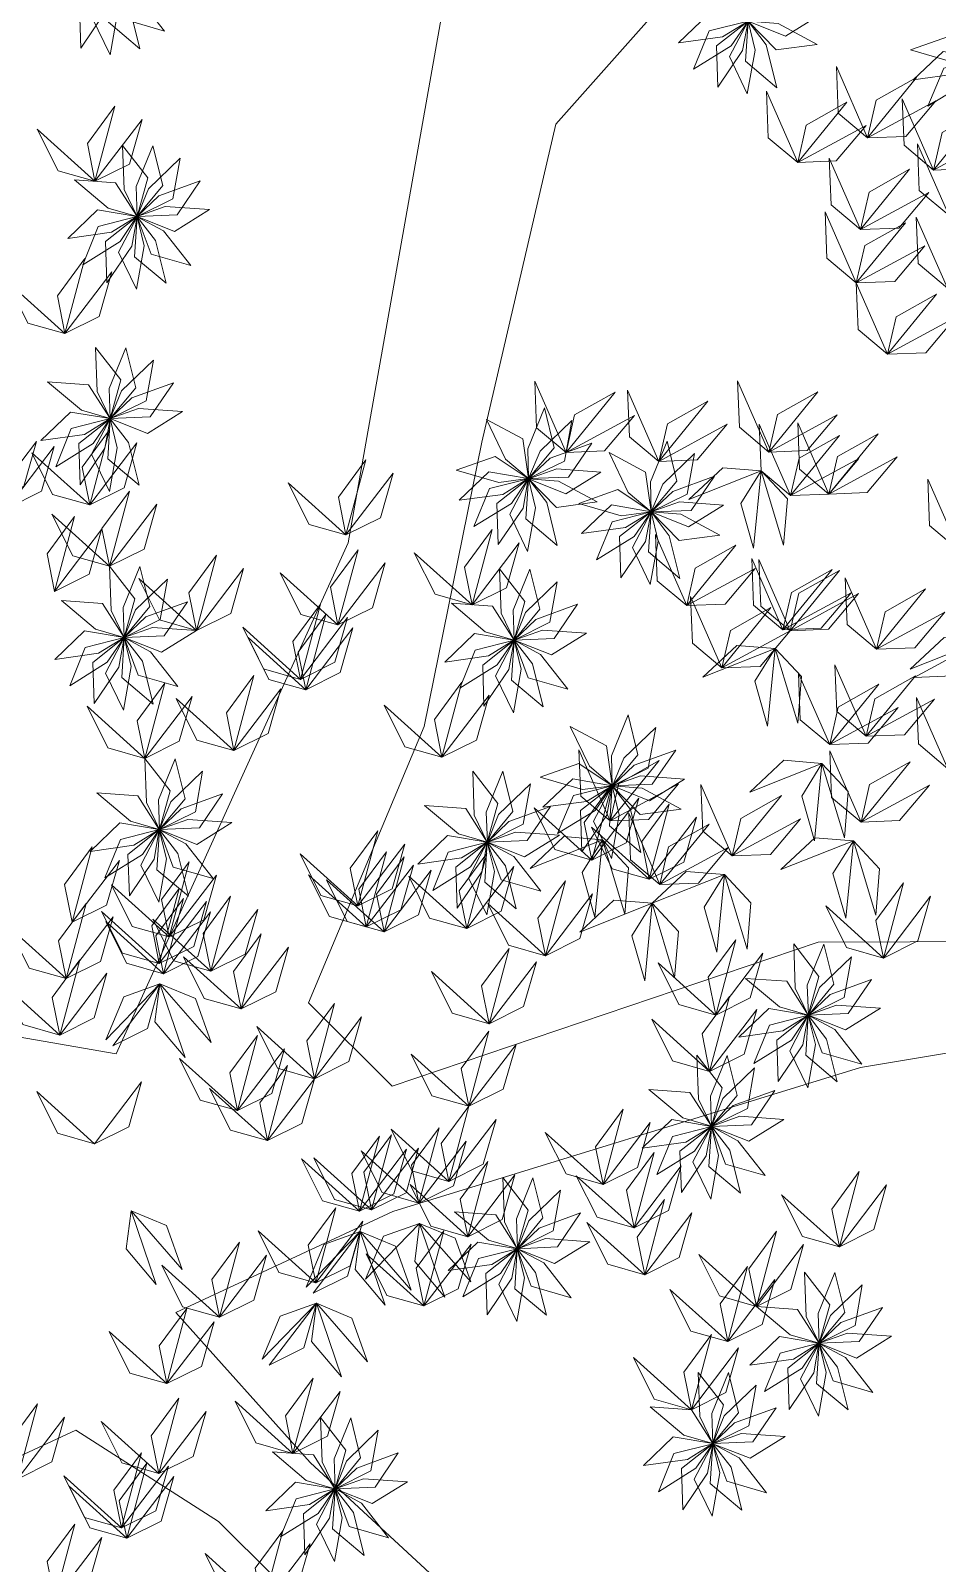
# Model space of a CAD drawing. Header units: inches. Extents: x -173 to 14008, y -3334 to 10368.
# Drawn here: x 12298.7 to 12368.6, y 662.4 to 780.6 of the extents above; entities that cross this region are included whole.
import ezdxf

# ---------------------------------------------------------------- set-up
doc = ezdxf.new("R2010")
doc.units = ezdxf.units.IN
doc.header["$MEASUREMENT"] = 0
doc.layers.add('ARREDAMENTO', color=8, linetype='Continuous', lineweight=18)

msp = doc.modelspace()

# ---------------------------------------------------------------- linework, layer by layer
at = {"layer": 'ARREDAMENTO', "linetype": 'Continuous', "lineweight": 0}
for points in [[(12333.93, 801.79), (12323.2, 741.14), (12305.3, 701.74), (12265.3, 708.68), (12224.57, 736.89), (12224.47, 762.68), (12218.58, 786.52)], [(12394.89, 710.46), (12359.43, 710.33), (12326.59, 699.24), (12320.12, 705.66), (12329.06, 726.97), (12333.49, 748.91), (12339.2, 773.44), (12350.11, 785.73), (12362.35, 790.94), (12386.83, 794.9)], [(12341.85, 587.11), (12339.82, 612.24), (12341.65, 638.69), (12339.02, 652.86), (12320.25, 670.2), (12309.89, 681.77), (12326.63, 689.57), (12362.69, 700.67), (12394.26, 705.95)], [(12228.35, 591.83), (12236.69, 602.18), (12243.09, 615.1), (12248.21, 625.43), (12256.56, 632.56), (12272.63, 645.52), (12282.27, 655.22), (12293.82, 668.81), (12302.19, 672.71), (12313.18, 665.66), (12326.12, 652.81), (12333.26, 641.23), (12330.82, 603.83), (12334.11, 587.72)]]:
    msp.add_lwpolyline(points, dxfattribs=at)
at = {"layer": 'ARREDAMENTO', "lineweight": 0}
for points in [[(12302.57, 779.28), (12304.48, 782.11), (12304.89, 784.38), (12302.47, 782.46), (12302.57, 779.28)], [(12304.85, 778.78), (12305.44, 782.14), (12304.89, 784.38), (12303.46, 781.64), (12304.85, 778.78)], [(12307.13, 779.25), (12306.31, 782.55), (12304.89, 784.38), (12304.7, 781.3), (12307.13, 779.25)], [(12309.03, 780.6), (12306.93, 783.29), (12304.9, 784.38), (12305.97, 781.49), (12309.03, 780.6)], [(12348.67, 779.71), (12352.05, 780.17), (12354.02, 781.38), (12350.98, 781.91), (12348.67, 779.71)], [(12359.61, 781.89), (12356.21, 782.14), (12354.04, 781.37), (12356.9, 780.22), (12359.61, 781.89)], [(12349.81, 777.68), (12352.71, 779.47), (12354.02, 781.37), (12351.03, 780.62), (12349.81, 777.68)], [(12351.68, 776.29), (12353.6, 779.1), (12354.02, 781.37), (12351.59, 779.47), (12351.68, 776.29)], [(12353.96, 775.77), (12354.56, 779.13), (12354.02, 781.37), (12352.58, 778.64), (12353.96, 775.77)], [(12356.24, 776.23), (12355.43, 779.54), (12354.03, 781.37), (12353.82, 778.29), (12356.24, 776.23)], [(12359.34, 779.58), (12356.33, 781.19), (12354.03, 781.37), (12356.18, 779.16), (12359.34, 779.58)], [(12366.54, 779.16), (12369.81, 778.21), (12372.1, 778.51), (12369.54, 780.23), (12366.54, 779.16)], [(12366.76, 776.84), (12370.13, 777.3), (12372.1, 778.5), (12369.06, 779.03), (12366.76, 776.84)], [(12363.23, 772.38), (12360.96, 774.29), (12360.83, 777.87), (12363.23, 772.38)], [(12367.89, 774.81), (12370.79, 776.6), (12372.1, 778.5), (12369.11, 777.75), (12367.89, 774.81)], [(12363.23, 772.38), (12363.89, 775.27), (12367.02, 777.03), (12363.23, 772.38)], [(12357.85, 770.47), (12355.58, 772.38), (12355.44, 775.97), (12357.85, 770.47)], [(12303.67, 769.03), (12303.08, 771.94), (12305.21, 774.83), (12303.67, 769.03)], [(12357.85, 770.47), (12358.51, 773.36), (12361.64, 775.12), (12357.85, 770.47)], [(12363.23, 772.38), (12366.19, 772.49), (12368.5, 775.24), (12363.23, 772.38)], [(12368.32, 769.89), (12366.05, 771.8), (12365.91, 775.39), (12368.32, 769.89)], [(12368.32, 769.89), (12368.98, 772.78), (12372.1, 774.54), (12368.32, 769.89)], [(12303.67, 769.03), (12306.32, 770.35), (12307.3, 773.8), (12303.67, 769.03)], [(12357.85, 770.47), (12360.81, 770.59), (12363.12, 773.33), (12357.85, 770.47)], [(12303.67, 769.03), (12300.82, 769.84), (12299.22, 773.05), (12303.67, 769.03)], [(12368.32, 769.89), (12371.28, 770.01), (12373.59, 772.75), (12368.32, 769.89)], [(12305.79, 771.79), (12305.91, 768.39), (12306.92, 766.31), (12307.75, 769.28), (12305.79, 771.79)], [(12308.12, 771.77), (12306.85, 768.61), (12306.92, 766.31), (12308.89, 768.69), (12308.12, 771.77)], [(12310.24, 770.81), (12307.79, 768.44), (12306.92, 766.31), (12309.68, 767.68), (12310.24, 770.81)], [(12362.69, 765.3), (12360.42, 767.21), (12360.28, 770.8), (12362.69, 765.3)], [(12362.69, 765.3), (12360.42, 767.21), (12360.28, 770.8), (12362.69, 765.3)], [(12369.49, 766.41), (12367.22, 768.32), (12367.08, 771.91), (12369.49, 766.41)], [(12362.69, 765.3), (12363.35, 768.19), (12366.48, 769.95), (12362.69, 765.3)], [(12362.69, 765.3), (12363.35, 768.19), (12366.48, 769.95), (12362.69, 765.3)], [(12302.08, 769.14), (12304.69, 766.95), (12306.91, 766.31), (12305.26, 768.91), (12302.08, 769.14)], [(12311.79, 769.06), (12308.59, 767.9), (12306.92, 766.3), (12310, 766.43), (12311.79, 769.06)], [(12362.69, 765.3), (12365.65, 765.42), (12367.96, 768.16), (12362.69, 765.3)], [(12362.69, 765.3), (12365.65, 765.42), (12367.96, 768.16), (12362.69, 765.3)], [(12301.57, 764.61), (12304.94, 765.09), (12306.9, 766.3), (12303.86, 766.82), (12301.57, 764.61)], [(12302.72, 762.59), (12305.61, 764.39), (12306.9, 766.3), (12303.92, 765.53), (12302.72, 762.59)], [(12304.59, 761.2), (12306.5, 764.03), (12306.91, 766.3), (12304.49, 764.38), (12304.59, 761.2)], [(12306.87, 760.7), (12307.46, 764.05), (12306.91, 766.29), (12305.48, 763.56), (12306.87, 760.7)], [(12309.15, 761.16), (12308.33, 764.47), (12306.91, 766.29), (12306.72, 763.21), (12309.15, 761.16)], [(12312.49, 766.84), (12309.09, 767.08), (12306.92, 766.3), (12309.79, 765.16), (12312.49, 766.84)], [(12311.05, 762.52), (12308.95, 765.2), (12306.92, 766.29), (12307.99, 763.4), (12311.05, 762.52)], [(12362.36, 761.18), (12360.1, 763.09), (12359.96, 766.67), (12362.36, 761.18)], [(12369.39, 760.77), (12367.13, 762.68), (12366.99, 766.26), (12369.39, 760.77)], [(12362.36, 761.18), (12363.03, 764.07), (12366.15, 765.83), (12362.36, 761.18)], [(12362.36, 761.18), (12365.33, 761.29), (12367.64, 764.04), (12362.36, 761.18)], [(12301.35, 757.28), (12300.77, 760.18), (12302.89, 763.07), (12301.35, 757.28)], [(12301.35, 757.28), (12298.5, 758.08), (12296.9, 761.3), (12301.35, 757.28)], [(12301.35, 757.28), (12304, 758.6), (12304.98, 762.05), (12301.35, 757.28)], [(12364.77, 755.68), (12362.5, 757.59), (12362.36, 761.18), (12364.77, 755.68)], [(12364.77, 755.68), (12365.43, 758.57), (12368.56, 760.33), (12364.77, 755.68)], [(12364.77, 755.68), (12367.73, 755.8), (12370.04, 758.54), (12364.77, 755.68)], [(12303.72, 756.21), (12303.84, 752.8), (12304.84, 750.73), (12305.67, 753.7), (12303.72, 756.21)], [(12306.05, 756.19), (12304.77, 753.03), (12304.85, 750.73), (12306.81, 753.1), (12306.05, 756.19)], [(12308.17, 755.23), (12305.72, 752.86), (12304.85, 750.72), (12307.61, 752.09), (12308.17, 755.23)], [(12300.01, 753.56), (12302.62, 751.37), (12304.84, 750.73), (12303.18, 753.33), (12300.01, 753.56)], [(12309.72, 753.48), (12306.51, 752.32), (12304.85, 750.72), (12307.93, 750.85), (12309.72, 753.48)], [(12339.99, 748.11), (12337.72, 750.02), (12337.58, 753.61), (12339.99, 748.11)], [(12355.62, 748.14), (12353.35, 750.05), (12353.21, 753.64), (12355.62, 748.14)], [(12339.99, 748.11), (12340.65, 751), (12343.78, 752.76), (12339.99, 748.11)], [(12347.14, 747.42), (12344.87, 749.32), (12344.73, 752.91), (12347.14, 747.42)], [(12347.14, 747.42), (12347.8, 750.31), (12350.92, 752.07), (12347.14, 747.42)], [(12355.62, 748.14), (12356.28, 751.03), (12359.41, 752.79), (12355.62, 748.14)], [(12299.5, 749.03), (12302.87, 749.5), (12304.83, 750.72), (12301.79, 751.23), (12299.5, 749.03)], [(12300.65, 747), (12303.54, 748.81), (12304.83, 750.72), (12301.84, 749.95), (12300.65, 747)], [(12302.52, 745.62), (12304.43, 748.44), (12304.83, 750.71), (12302.42, 748.8), (12302.52, 745.62)], [(12304.8, 745.11), (12305.39, 748.47), (12304.84, 750.71), (12303.41, 747.98), (12304.8, 745.11)], [(12307.08, 745.58), (12306.25, 748.89), (12304.84, 750.71), (12304.65, 747.63), (12307.08, 745.58)], [(12310.42, 751.26), (12307.02, 751.5), (12304.85, 750.72), (12307.72, 749.58), (12310.42, 751.26)], [(12333.85, 750.66), (12335.33, 747.59), (12337.09, 746.1), (12336.65, 749.15), (12333.85, 750.66)], [(12338.33, 751.55), (12337.04, 748.4), (12337.1, 746.09), (12339.07, 748.46), (12338.33, 751.55)], [(12339.99, 748.11), (12342.95, 748.23), (12345.26, 750.97), (12339.99, 748.11)], [(12355.62, 748.14), (12358.58, 748.26), (12360.89, 751), (12355.62, 748.14)], [(12303.26, 744.07), (12302.67, 746.97), (12304.8, 749.86), (12303.26, 744.07)], [(12340.44, 750.58), (12337.98, 748.22), (12337.1, 746.09), (12339.87, 747.45), (12340.44, 750.58)], [(12347.14, 747.42), (12350.1, 747.53), (12352.41, 750.28), (12347.14, 747.42)], [(12357.29, 744.78), (12355.02, 746.69), (12354.88, 750.28), (12357.29, 744.78)], [(12360.25, 744.9), (12357.98, 746.81), (12357.85, 750.39), (12360.25, 744.9)], [(12360.25, 744.9), (12360.91, 747.79), (12364.04, 749.55), (12360.25, 744.9)], [(12295.52, 744.18), (12298.18, 745.51), (12299.15, 748.96), (12295.52, 744.18)], [(12296.89, 743.8), (12299.54, 745.12), (12300.52, 748.57), (12296.89, 743.8)], [(12303.26, 744.07), (12305.91, 745.39), (12306.89, 748.84), (12303.26, 744.07)], [(12341.98, 748.83), (12338.77, 747.68), (12337.1, 746.09), (12340.18, 746.2), (12341.98, 748.83)], [(12347.78, 748.99), (12346.49, 745.84), (12346.55, 743.53), (12348.53, 745.9), (12347.78, 748.99)], [(12357.29, 744.78), (12357.95, 747.67), (12361.08, 749.43), (12357.29, 744.78)], [(12303.26, 744.07), (12300.4, 744.87), (12298.8, 748.08), (12303.26, 744.07)], [(12323.02, 741.75), (12322.44, 744.65), (12324.56, 747.54), (12323.02, 741.75)], [(12331.52, 746.74), (12334.8, 745.79), (12337.08, 746.09), (12334.52, 747.81), (12331.52, 746.74)], [(12343.31, 748.1), (12344.79, 745.03), (12346.54, 743.53), (12346.11, 746.59), (12343.31, 748.1)], [(12349.9, 748.02), (12347.44, 745.66), (12346.55, 743.53), (12349.32, 744.89), (12349.9, 748.02)], [(12357.29, 744.78), (12360.25, 744.9), (12362.56, 747.64), (12357.29, 744.78)], [(12360.25, 744.9), (12363.21, 745.01), (12365.52, 747.76), (12360.25, 744.9)], [(12323.02, 741.75), (12325.68, 743.07), (12326.65, 746.52), (12323.02, 741.75)], [(12331.74, 744.42), (12335.12, 744.88), (12337.08, 746.09), (12334.04, 746.62), (12331.74, 744.42)], [(12332.88, 742.39), (12335.78, 744.18), (12337.08, 746.08), (12334.09, 745.33), (12332.88, 742.39)], [(12334.75, 741), (12336.67, 743.81), (12337.08, 746.08), (12334.66, 744.18), (12334.75, 741)], [(12337.02, 740.48), (12337.63, 743.84), (12337.09, 746.08), (12335.65, 743.35), (12337.02, 740.48)], [(12339.31, 740.94), (12338.5, 744.25), (12337.09, 746.08), (12336.88, 743), (12339.31, 740.94)], [(12342.67, 746.6), (12339.27, 746.85), (12337.1, 746.08), (12339.96, 744.93), (12342.67, 746.6)], [(12342.4, 744.29), (12339.4, 745.9), (12337.1, 746.08), (12339.25, 743.87), (12342.4, 744.29)], [(12351.43, 746.27), (12348.23, 745.11), (12346.55, 743.53), (12349.64, 743.64), (12351.43, 746.27)], [(12355.02, 746.69), (12352.07, 746.93), (12349.45, 744.48), (12355.02, 746.69)], [(12355.02, 746.69), (12353.46, 744.17), (12354.44, 740.72), (12355.02, 746.69)], [(12355.02, 746.69), (12357.05, 744.53), (12356.76, 740.95), (12355.02, 746.69)], [(12370.29, 740.56), (12368.02, 742.47), (12367.88, 746.05), (12370.29, 740.56)], [(12304.8, 739.33), (12304.21, 742.24), (12306.34, 745.13), (12304.8, 739.33)], [(12323.02, 741.75), (12320.17, 742.55), (12318.57, 745.77), (12323.02, 741.75)], [(12340.98, 744.18), (12344.25, 743.23), (12346.54, 743.53), (12343.98, 745.25), (12340.98, 744.18)], [(12304.8, 739.33), (12307.45, 740.65), (12308.43, 744.11), (12304.8, 739.33)], [(12341.19, 741.86), (12344.57, 742.32), (12346.54, 743.53), (12343.5, 744.06), (12341.19, 741.86)], [(12352.13, 744.04), (12348.73, 744.29), (12346.55, 743.52), (12349.42, 742.37), (12352.13, 744.04)], [(12300.55, 737.39), (12299.97, 740.29), (12302.09, 743.18), (12300.55, 737.39)], [(12304.8, 739.33), (12301.95, 740.14), (12300.35, 743.35), (12304.8, 739.33)], [(12342.33, 739.83), (12345.23, 741.62), (12346.54, 743.52), (12343.55, 742.77), (12342.33, 739.83)], [(12344.2, 738.43), (12346.12, 741.25), (12346.54, 743.52), (12344.11, 741.62), (12344.2, 738.43)], [(12346.47, 737.92), (12347.08, 741.27), (12346.54, 743.52), (12345.1, 740.79), (12346.47, 737.92)], [(12348.76, 738.38), (12347.95, 741.69), (12346.54, 743.52), (12346.34, 740.44), (12348.76, 738.38)], [(12351.85, 741.73), (12348.85, 743.34), (12346.55, 743.52), (12348.7, 741.31), (12351.85, 741.73)], [(12300.55, 737.39), (12303.21, 738.71), (12304.18, 742.16), (12300.55, 737.39)], [(12332.74, 736.36), (12332.15, 739.27), (12334.28, 742.16), (12332.74, 736.36)], [(12349.29, 736.3), (12347.02, 738.2), (12346.89, 741.79), (12349.29, 736.3)], [(12311.5, 734.38), (12310.91, 737.29), (12313.04, 740.18), (12311.5, 734.38)], [(12322.4, 734.81), (12321.82, 737.72), (12323.95, 740.61), (12322.4, 734.81)], [(12332.74, 736.36), (12329.89, 737.17), (12328.29, 740.38), (12332.74, 736.36)], [(12332.74, 736.36), (12335.39, 737.68), (12336.37, 741.13), (12332.74, 736.36)], [(12349.29, 736.3), (12349.95, 739.19), (12353.08, 740.95), (12349.29, 736.3)], [(12304.8, 739.33), (12304.92, 735.93), (12305.92, 733.85), (12306.75, 736.82), (12304.8, 739.33)], [(12307.13, 739.31), (12305.85, 736.15), (12305.93, 733.85), (12307.89, 736.22), (12307.13, 739.31)], [(12311.5, 734.38), (12314.15, 735.7), (12315.13, 739.15), (12311.5, 734.38)], [(12322.4, 734.81), (12319.55, 735.62), (12317.95, 738.83), (12322.4, 734.81)], [(12322.4, 734.81), (12325.06, 736.13), (12326.03, 739.59), (12322.4, 734.81)], [(12334.86, 739.13), (12334.98, 735.72), (12335.99, 733.64), (12336.82, 736.61), (12334.86, 739.13)], [(12337.19, 739.11), (12335.92, 735.95), (12335.99, 733.64), (12337.96, 736.02), (12337.19, 739.11)], [(12349.29, 736.3), (12352.26, 736.41), (12354.56, 739.16), (12349.29, 736.3)], [(12356.71, 734.43), (12354.44, 736.34), (12354.3, 739.93), (12356.71, 734.43)], [(12357.27, 734.36), (12355, 736.26), (12354.86, 739.85), (12357.27, 734.36)], [(12356.71, 734.43), (12357.37, 737.32), (12360.5, 739.08), (12356.71, 734.43)], [(12357.27, 734.36), (12357.93, 737.25), (12361.06, 739.01), (12357.27, 734.36)], [(12309.25, 738.35), (12306.8, 735.98), (12305.93, 733.84), (12308.69, 735.22), (12309.25, 738.35)], [(12311.5, 734.38), (12308.65, 735.19), (12307.05, 738.4), (12311.5, 734.38)], [(12339.31, 738.14), (12336.86, 735.77), (12335.99, 733.64), (12338.75, 735.01), (12339.31, 738.14)], [(12363.92, 732.94), (12361.65, 734.84), (12361.51, 738.43), (12363.92, 732.94)], [(12301.09, 736.68), (12303.7, 734.49), (12305.92, 733.85), (12304.26, 736.45), (12301.09, 736.68)], [(12310.8, 736.6), (12307.59, 735.44), (12305.93, 733.84), (12309.01, 733.97), (12310.8, 736.6)], [(12331.15, 736.48), (12333.76, 734.28), (12335.98, 733.64), (12334.33, 736.25), (12331.15, 736.48)], [(12352, 731.5), (12349.73, 733.4), (12349.59, 736.99), (12352, 731.5)], [(12356.71, 734.43), (12359.67, 734.55), (12361.98, 737.29), (12356.71, 734.43)], [(12357.27, 734.36), (12360.23, 734.47), (12362.54, 737.22), (12357.27, 734.36)], [(12363.92, 732.94), (12364.58, 735.83), (12367.7, 737.59), (12363.92, 732.94)], [(12319.52, 730.61), (12318.93, 733.52), (12321.06, 736.41), (12319.52, 730.61)], [(12319.92, 729.81), (12319.34, 732.71), (12321.47, 735.6), (12319.92, 729.81)], [(12319.52, 730.61), (12322.17, 731.93), (12323.15, 735.38), (12319.52, 730.61)], [(12340.86, 736.4), (12337.66, 735.23), (12335.99, 733.63), (12339.07, 733.76), (12340.86, 736.4)], [(12352, 731.5), (12352.66, 734.39), (12355.78, 736.15), (12352, 731.5)], [(12363.92, 732.94), (12366.88, 733.05), (12369.19, 735.8), (12363.92, 732.94)], [(12300.58, 732.15), (12303.95, 732.63), (12305.91, 733.84), (12302.87, 734.36), (12300.58, 732.15)], [(12311.5, 734.38), (12308.1, 734.62), (12305.93, 733.84), (12308.8, 732.7), (12311.5, 734.38)], [(12319.52, 730.61), (12316.67, 731.42), (12315.07, 734.63), (12319.52, 730.61)], [(12319.92, 729.81), (12322.58, 731.13), (12323.55, 734.58), (12319.92, 729.81)], [(12330.64, 731.94), (12334.01, 732.42), (12335.97, 733.63), (12332.93, 734.15), (12330.64, 731.94)], [(12341.56, 734.17), (12338.16, 734.41), (12335.99, 733.63), (12338.86, 732.49), (12341.56, 734.17)], [(12352, 731.5), (12354.96, 731.61), (12357.27, 734.36), (12352, 731.5)], [(12301.72, 730.12), (12304.61, 731.93), (12305.91, 733.84), (12302.92, 733.07), (12301.72, 730.12)], [(12303.6, 728.74), (12305.5, 731.56), (12305.91, 733.83), (12303.5, 731.92), (12303.6, 728.74)], [(12305.87, 728.24), (12306.47, 731.59), (12305.92, 733.83), (12304.49, 731.1), (12305.87, 728.24)], [(12308.16, 728.7), (12307.33, 732.01), (12305.92, 733.83), (12305.73, 730.75), (12308.16, 728.7)], [(12310.05, 730.06), (12307.96, 732.74), (12305.92, 733.83), (12307, 730.94), (12310.05, 730.06)], [(12319.92, 729.81), (12317.07, 730.61), (12315.47, 733.83), (12319.92, 729.81)], [(12331.79, 729.92), (12334.68, 731.72), (12335.98, 733.63), (12332.99, 732.86), (12331.79, 729.92)], [(12333.66, 728.53), (12335.57, 731.36), (12335.98, 733.63), (12333.56, 731.71), (12333.66, 728.53)], [(12335.94, 728.03), (12336.53, 731.39), (12335.98, 733.63), (12334.55, 730.89), (12335.94, 728.03)], [(12338.22, 728.49), (12337.4, 731.8), (12335.98, 733.62), (12335.79, 730.55), (12338.22, 728.49)], [(12340.12, 729.85), (12338.02, 732.53), (12335.99, 733.62), (12337.06, 730.73), (12340.12, 729.85)], [(12356.11, 732.98), (12353.16, 733.22), (12350.54, 730.77), (12356.11, 732.98)], [(12356.11, 732.98), (12354.55, 730.46), (12355.53, 727.01), (12356.11, 732.98)], [(12356.11, 732.98), (12358.14, 730.82), (12357.85, 727.24), (12356.11, 732.98)], [(12372.1, 733.61), (12369.15, 733.85), (12366.52, 731.4), (12372.1, 733.61)], [(12366.83, 730.75), (12369.79, 730.87), (12372.1, 733.61), (12366.83, 730.75)], [(12314.38, 725.11), (12313.8, 728.02), (12315.92, 730.91), (12314.38, 725.11)], [(12360.32, 725.58), (12358.05, 727.49), (12357.91, 731.07), (12360.32, 725.58)], [(12363.13, 726.23), (12360.86, 728.13), (12360.72, 731.72), (12363.13, 726.23)], [(12363.13, 726.23), (12363.79, 729.12), (12366.92, 730.88), (12363.13, 726.23)], [(12307.52, 724.51), (12306.93, 727.42), (12309.06, 730.31), (12307.52, 724.51)], [(12314.38, 725.11), (12317.03, 726.43), (12318.01, 729.88), (12314.38, 725.11)], [(12330.42, 724.61), (12329.84, 727.51), (12331.96, 730.4), (12330.42, 724.61)], [(12330.42, 724.61), (12333.08, 725.93), (12334.05, 729.38), (12330.42, 724.61)], [(12360.32, 725.58), (12360.98, 728.47), (12364.11, 730.23), (12360.32, 725.58)], [(12307.52, 724.51), (12304.66, 725.32), (12303.06, 728.53), (12307.52, 724.51)], [(12307.52, 724.51), (12310.17, 725.83), (12311.15, 729.29), (12307.52, 724.51)], [(12314.38, 725.11), (12311.53, 725.92), (12309.93, 729.13), (12314.38, 725.11)], [(12330.42, 724.61), (12327.57, 725.41), (12325.97, 728.63), (12330.42, 724.61)], [(12360.32, 725.58), (12363.28, 725.69), (12365.59, 728.44), (12360.32, 725.58)], [(12363.13, 726.23), (12366.09, 726.34), (12368.4, 729.09), (12363.13, 726.23)], [(12369.42, 723.72), (12367.15, 725.63), (12367.02, 729.21), (12369.42, 723.72)], [(12344.78, 727.87), (12343.49, 724.72), (12343.55, 722.41), (12345.53, 724.78), (12344.78, 727.87)], [(12340.31, 726.98), (12341.79, 723.91), (12343.55, 722.42), (12343.11, 725.47), (12340.31, 726.98)], [(12346.9, 726.9), (12344.44, 724.54), (12343.56, 722.41), (12346.33, 723.77), (12346.9, 726.9)], [(12343.39, 719.69), (12341.12, 721.59), (12340.98, 725.18), (12343.39, 719.69)], [(12348.44, 725.15), (12345.23, 724), (12343.56, 722.41), (12346.64, 722.52), (12348.44, 725.15)], [(12362.73, 719.6), (12360.46, 721.51), (12360.33, 725.1), (12362.73, 719.6)], [(12307.52, 724.51), (12307.64, 721.11), (12308.64, 719.03), (12309.47, 722), (12307.52, 724.51)], [(12309.85, 724.49), (12308.57, 721.33), (12308.64, 719.03), (12310.61, 721.4), (12309.85, 724.49)], [(12311.97, 723.53), (12309.52, 721.16), (12308.64, 719.02), (12311.41, 720.4), (12311.97, 723.53)], [(12332.79, 723.54), (12332.91, 720.14), (12333.91, 718.06), (12334.74, 721.03), (12332.79, 723.54)], [(12335.12, 723.52), (12333.84, 720.36), (12333.92, 718.06), (12335.88, 720.43), (12335.12, 723.52)], [(12337.98, 723.06), (12341.25, 722.11), (12343.54, 722.41), (12340.98, 724.13), (12337.98, 723.06)], [(12343.39, 719.69), (12344.05, 722.58), (12347.17, 724.34), (12343.39, 719.69)], [(12359.72, 724.13), (12356.77, 724.37), (12354.15, 721.92), (12359.72, 724.13)], [(12359.72, 724.13), (12358.16, 721.61), (12359.14, 718.16), (12359.72, 724.13)], [(12359.72, 724.13), (12361.75, 721.96), (12361.46, 718.39), (12359.72, 724.13)], [(12362.73, 719.6), (12363.39, 722.49), (12366.52, 724.25), (12362.73, 719.6)], [(12337.24, 722.56), (12334.79, 720.19), (12333.92, 718.05), (12336.68, 719.43), (12337.24, 722.56)], [(12338.2, 720.74), (12341.57, 721.2), (12343.54, 722.41), (12340.5, 722.94), (12338.2, 720.74)], [(12339.34, 718.71), (12342.23, 720.5), (12343.54, 722.4), (12340.55, 721.65), (12339.34, 718.71)], [(12341.2, 717.32), (12343.12, 720.13), (12343.54, 722.4), (12341.11, 720.5), (12341.2, 717.32)], [(12341.98, 716.67), (12341.39, 719.58), (12343.52, 722.47), (12341.98, 716.67)], [(12343.48, 716.8), (12344.08, 720.16), (12343.54, 722.4), (12342.1, 719.67), (12343.48, 716.8)], [(12345.76, 717.26), (12344.95, 720.57), (12343.55, 722.4), (12343.34, 719.32), (12345.76, 717.26)], [(12343.39, 719.69), (12346.35, 719.8), (12348.66, 722.55), (12343.39, 719.69)], [(12348.86, 720.61), (12345.85, 722.22), (12343.55, 722.4), (12345.7, 720.19), (12348.86, 720.61)], [(12349.13, 722.92), (12345.73, 723.17), (12343.56, 722.4), (12346.42, 721.25), (12349.13, 722.92)], [(12352.8, 717), (12350.53, 718.9), (12350.39, 722.49), (12352.8, 717)], [(12362.73, 719.6), (12365.7, 719.72), (12368, 722.46), (12362.73, 719.6)], [(12303.81, 721.86), (12306.42, 719.67), (12308.63, 719.03), (12306.98, 721.63), (12303.81, 721.86)], [(12313.51, 721.78), (12310.31, 720.62), (12308.65, 719.02), (12311.73, 719.15), (12313.51, 721.78)], [(12341.98, 716.67), (12344.63, 717.99), (12345.61, 721.45), (12341.98, 716.67)], [(12352.8, 717), (12353.46, 719.89), (12356.59, 721.65), (12352.8, 717)], [(12329.08, 720.89), (12331.69, 718.7), (12333.91, 718.06), (12332.25, 720.66), (12329.08, 720.89)], [(12338.79, 720.81), (12335.58, 719.65), (12333.92, 718.05), (12337, 718.18), (12338.79, 720.81)], [(12341.98, 716.67), (12339.12, 717.48), (12337.52, 720.69), (12341.98, 716.67)], [(12347.22, 714.79), (12344.95, 716.69), (12344.82, 720.28), (12347.22, 714.79)], [(12346.4, 715.19), (12345.82, 718.1), (12347.95, 720.99), (12346.4, 715.19)], [(12346.4, 715.19), (12349.06, 716.51), (12350.04, 719.97), (12346.4, 715.19)], [(12303.29, 717.33), (12306.67, 717.81), (12308.63, 719.02), (12305.59, 719.54), (12303.29, 717.33)], [(12304.44, 715.3), (12307.33, 717.11), (12308.63, 719.02), (12305.64, 718.25), (12304.44, 715.3)], [(12306.32, 713.92), (12308.22, 716.75), (12308.63, 719.02), (12306.21, 717.1), (12306.32, 713.92)], [(12308.59, 713.42), (12309.18, 716.77), (12308.63, 719.01), (12307.2, 716.28), (12308.59, 713.42)], [(12310.87, 713.88), (12310.05, 717.19), (12308.64, 719.01), (12308.44, 715.93), (12310.87, 713.88)], [(12314.22, 719.56), (12310.82, 719.8), (12308.64, 719.02), (12311.51, 717.88), (12314.22, 719.56)], [(12312.77, 715.24), (12310.67, 717.92), (12308.64, 719.01), (12309.71, 716.12), (12312.77, 715.24)], [(12323.94, 713.14), (12323.35, 716.04), (12325.48, 718.93), (12323.94, 713.14)], [(12339.49, 718.59), (12336.09, 718.83), (12333.92, 718.05), (12336.79, 716.91), (12339.49, 718.59)], [(12346.4, 715.19), (12343.55, 716), (12341.95, 719.21), (12346.4, 715.19)], [(12347.22, 714.79), (12347.89, 717.68), (12351.01, 719.44), (12347.22, 714.79)], [(12352.8, 717), (12355.76, 717.11), (12358.07, 719.86), (12352.8, 717)], [(12301.92, 711.88), (12301.33, 714.79), (12303.46, 717.68), (12301.92, 711.88)], [(12323.94, 713.14), (12326.59, 714.46), (12327.57, 717.91), (12323.94, 713.14)], [(12328.57, 716.36), (12331.94, 716.84), (12333.9, 718.05), (12330.86, 718.57), (12328.57, 716.36)], [(12329.72, 714.33), (12332.61, 716.14), (12333.9, 718.05), (12330.91, 717.28), (12329.72, 714.33)], [(12331.59, 712.95), (12333.5, 715.77), (12333.9, 718.04), (12331.49, 716.13), (12331.59, 712.95)], [(12333.87, 712.45), (12334.46, 715.8), (12333.91, 718.04), (12332.48, 715.31), (12333.87, 712.45)], [(12336.15, 712.91), (12335.32, 716.22), (12333.91, 718.04), (12333.72, 714.96), (12336.15, 712.91)], [(12338.05, 714.27), (12335.95, 716.95), (12333.91, 718.04), (12334.99, 715.15), (12338.05, 714.27)], [(12342.79, 718.24), (12339.83, 718.48), (12337.21, 716.03), (12342.79, 718.24)], [(12342.79, 718.24), (12341.23, 715.72), (12342.21, 712.27), (12342.79, 718.24)], [(12342.79, 718.24), (12344.81, 716.07), (12344.52, 712.5), (12342.79, 718.24)], [(12347.22, 714.79), (12350.19, 714.9), (12352.5, 717.65), (12347.22, 714.79)], [(12362.14, 718.15), (12359.18, 718.39), (12356.56, 715.94), (12362.14, 718.15)], [(12362.14, 718.15), (12360.57, 715.63), (12361.56, 712.18), (12362.14, 718.15)], [(12362.14, 718.15), (12364.16, 715.99), (12363.87, 712.41), (12362.14, 718.15)], [(12301.92, 711.88), (12304.57, 713.2), (12305.55, 716.65), (12301.92, 711.88)], [(12309.4, 710.74), (12308.81, 713.64), (12310.94, 716.53), (12309.4, 710.74)], [(12323.94, 713.14), (12321.08, 713.94), (12319.48, 717.16), (12323.94, 713.14)], [(12324.59, 711.52), (12324.01, 714.42), (12326.14, 717.31), (12324.59, 711.52)], [(12325.96, 711.13), (12325.37, 714.04), (12327.5, 716.93), (12325.96, 711.13)], [(12332.33, 711.4), (12331.74, 714.3), (12333.87, 717.19), (12332.33, 711.4)], [(12309.4, 710.74), (12312.05, 712.06), (12313.03, 715.51), (12309.4, 710.74)], [(12324.59, 711.52), (12321.74, 712.32), (12320.14, 715.53), (12324.59, 711.52)], [(12324.59, 711.52), (12327.25, 712.84), (12328.22, 716.29), (12324.59, 711.52)], [(12325.96, 711.13), (12328.61, 712.45), (12329.59, 715.9), (12325.96, 711.13)], [(12332.33, 711.4), (12329.47, 712.2), (12327.87, 715.42), (12332.33, 711.4)], [(12332.33, 711.4), (12334.98, 712.72), (12335.96, 716.17), (12332.33, 711.4)], [(12352.2, 715.55), (12349.25, 715.79), (12346.63, 713.34), (12352.2, 715.55)], [(12352.2, 715.55), (12350.64, 713.03), (12351.62, 709.58), (12352.2, 715.55)], [(12352.2, 715.55), (12354.23, 713.38), (12353.94, 709.81), (12352.2, 715.55)], [(12309.4, 710.74), (12306.54, 711.54), (12304.94, 714.75), (12309.4, 710.74)], [(12308.63, 708.69), (12308.05, 711.6), (12310.17, 714.49), (12308.63, 708.69)], [(12325.96, 711.13), (12323.11, 711.94), (12321.51, 715.15), (12325.96, 711.13)], [(12338.41, 709.29), (12337.82, 712.19), (12339.95, 715.08), (12338.41, 709.29)], [(12338.41, 709.29), (12341.06, 710.61), (12342.04, 714.06), (12338.41, 709.29)], [(12364.46, 709.11), (12363.87, 712.02), (12366, 714.91), (12364.46, 709.11)], [(12301.44, 707.53), (12300.85, 710.44), (12302.98, 713.33), (12301.44, 707.53)], [(12308.95, 707.91), (12308.36, 710.82), (12310.49, 713.71), (12308.95, 707.91)], [(12308.63, 708.69), (12311.29, 710.01), (12312.26, 713.47), (12308.63, 708.69)], [(12312.59, 708.1), (12312.01, 711), (12314.13, 713.89), (12312.59, 708.1)], [(12312.59, 708.1), (12315.25, 709.42), (12316.22, 712.87), (12312.59, 708.1)], [(12338.41, 709.29), (12335.56, 710.1), (12333.96, 713.31), (12338.41, 709.29)], [(12346.63, 713.34), (12343.67, 713.58), (12341.05, 711.12), (12346.63, 713.34)], [(12346.63, 713.34), (12345.06, 710.82), (12346.05, 707.37), (12346.63, 713.34)], [(12346.63, 713.34), (12348.65, 711.17), (12348.36, 707.59), (12346.63, 713.34)], [(12364.46, 709.11), (12361.61, 709.92), (12360.01, 713.13), (12364.46, 709.11)], [(12364.46, 709.11), (12367.11, 710.43), (12368.09, 713.89), (12364.46, 709.11)], [(12301.44, 707.53), (12304.09, 708.85), (12305.07, 712.3), (12301.44, 707.53)], [(12308.63, 708.69), (12305.78, 709.5), (12304.18, 712.71), (12308.63, 708.69)], [(12308.95, 707.91), (12306.1, 708.72), (12304.5, 711.93), (12308.95, 707.91)], [(12312.59, 708.1), (12309.74, 708.9), (12308.14, 712.12), (12312.59, 708.1)], [(12308.95, 707.91), (12311.6, 709.24), (12312.58, 712.69), (12308.95, 707.91)], [(12301.44, 707.53), (12298.59, 708.34), (12296.99, 711.55), (12301.44, 707.53)], [(12314.95, 705.19), (12314.36, 708.09), (12316.49, 710.98), (12314.95, 705.19)], [(12351.53, 704.72), (12350.95, 707.63), (12353.08, 710.52), (12351.53, 704.72)], [(12314.95, 705.19), (12317.6, 706.51), (12318.58, 709.96), (12314.95, 705.19)], [(12334.07, 704.05), (12333.48, 706.96), (12335.61, 709.85), (12334.07, 704.05)], [(12351.53, 704.72), (12354.19, 706.04), (12355.16, 709.49), (12351.53, 704.72)], [(12357.54, 710.2), (12357.66, 706.79), (12358.66, 704.71), (12359.49, 707.68), (12357.54, 710.2)], [(12359.87, 710.18), (12358.59, 707.02), (12358.67, 704.71), (12360.63, 707.09), (12359.87, 710.18)], [(12300.96, 703.18), (12300.37, 706.08), (12302.5, 708.97), (12300.96, 703.18)], [(12314.95, 705.19), (12312.09, 705.99), (12310.49, 709.21), (12314.95, 705.19)], [(12334.07, 704.05), (12336.72, 705.37), (12337.7, 708.83), (12334.07, 704.05)], [(12351.53, 704.72), (12348.68, 705.53), (12347.08, 708.74), (12351.53, 704.72)], [(12361.99, 709.21), (12359.54, 706.84), (12358.67, 704.71), (12361.43, 706.08), (12361.99, 709.21)], [(12300.96, 703.18), (12298.11, 703.99), (12296.51, 707.2), (12300.96, 703.18)], [(12300.96, 703.18), (12303.61, 704.5), (12304.59, 707.95), (12300.96, 703.18)], [(12308.68, 707.13), (12305.89, 706.13), (12304.51, 702.82), (12308.68, 707.13)], [(12305.05, 702.35), (12307.71, 703.67), (12308.68, 707.13), (12305.05, 702.35)], [(12308.68, 707.13), (12308.29, 704.19), (12310.61, 701.45), (12308.68, 707.13)], [(12308.68, 707.13), (12311.42, 705.99), (12312.63, 702.61), (12308.68, 707.13)], [(12334.07, 704.05), (12331.21, 704.86), (12329.61, 708.07), (12334.07, 704.05)], [(12353.83, 707.55), (12356.44, 705.36), (12358.66, 704.71), (12357, 707.32), (12353.83, 707.55)], [(12363.54, 707.47), (12360.34, 706.3), (12358.67, 704.71), (12361.75, 704.83), (12363.54, 707.47)], [(12351.05, 700.37), (12350.47, 703.27), (12352.6, 706.16), (12351.05, 700.37)], [(12320.59, 699.81), (12320.01, 702.72), (12322.14, 705.61), (12320.59, 699.81)], [(12320.59, 699.81), (12323.25, 701.13), (12324.23, 704.59), (12320.59, 699.81)], [(12351.05, 700.37), (12353.71, 701.69), (12354.69, 705.14), (12351.05, 700.37)], [(12353.32, 703.02), (12356.69, 703.49), (12358.65, 704.71), (12355.61, 705.22), (12353.32, 703.02)], [(12354.47, 700.99), (12357.36, 702.79), (12358.65, 704.7), (12355.67, 703.94), (12354.47, 700.99)], [(12356.34, 699.6), (12358.25, 702.43), (12358.65, 704.7), (12356.24, 702.78), (12356.34, 699.6)], [(12358.62, 699.1), (12359.21, 702.46), (12358.66, 704.7), (12357.23, 701.96), (12358.62, 699.1)], [(12360.9, 699.57), (12360.07, 702.87), (12358.66, 704.7), (12358.47, 701.62), (12360.9, 699.57)], [(12362.8, 700.92), (12360.7, 703.61), (12358.66, 704.7), (12359.74, 701.81), (12362.8, 700.92)], [(12364.24, 705.25), (12360.84, 705.48), (12358.67, 704.7), (12361.54, 703.57), (12364.24, 705.25)], [(12320.59, 699.81), (12317.74, 700.62), (12316.14, 703.83), (12320.59, 699.81)], [(12332.5, 697.69), (12331.91, 700.59), (12334.04, 703.48), (12332.5, 697.69)], [(12351.05, 700.37), (12348.2, 701.18), (12346.6, 704.39), (12351.05, 700.37)], [(12314.65, 697.35), (12314.06, 700.25), (12316.19, 703.14), (12314.65, 697.35)], [(12332.5, 697.69), (12335.15, 699.01), (12336.13, 702.46), (12332.5, 697.69)], [(12314.65, 697.35), (12311.79, 698.15), (12310.19, 701.37), (12314.65, 697.35)], [(12314.65, 697.35), (12317.3, 698.67), (12318.28, 702.12), (12314.65, 697.35)], [(12332.5, 697.69), (12329.65, 698.49), (12328.05, 701.71), (12332.5, 697.69)], [(12350.08, 701.62), (12350.2, 698.22), (12351.2, 696.14), (12352.03, 699.11), (12350.08, 701.62)], [(12352.41, 701.61), (12351.13, 698.45), (12351.2, 696.14), (12353.17, 698.52), (12352.41, 701.61)], [(12316.96, 695.04), (12316.38, 697.94), (12318.51, 700.83), (12316.96, 695.04)], [(12354.53, 700.64), (12352.08, 698.27), (12351.21, 696.14), (12353.97, 697.51), (12354.53, 700.64)], [(12303.63, 694.79), (12300.78, 695.6), (12299.18, 698.81), (12303.63, 694.79)], [(12303.63, 694.79), (12306.28, 696.11), (12307.26, 699.56), (12303.63, 694.79)], [(12316.96, 695.04), (12314.11, 695.84), (12312.51, 699.06), (12316.96, 695.04)], [(12316.96, 695.04), (12319.62, 696.36), (12320.59, 699.81), (12316.96, 695.04)], [(12346.37, 698.97), (12348.98, 696.78), (12351.19, 696.14), (12349.54, 698.75), (12346.37, 698.97)], [(12356.08, 698.9), (12352.87, 697.73), (12351.21, 696.13), (12354.29, 696.26), (12356.08, 698.9)], [(12330.96, 691.89), (12330.37, 694.8), (12332.5, 697.69), (12330.96, 691.89)], [(12330.96, 691.89), (12333.61, 693.21), (12334.59, 696.67), (12330.96, 691.89)], [(12342.84, 691.65), (12342.26, 694.56), (12344.38, 697.45), (12342.84, 691.65)], [(12342.84, 691.65), (12345.49, 692.97), (12346.47, 696.42), (12342.84, 691.65)], [(12345.85, 694.44), (12349.23, 694.92), (12351.19, 696.13), (12348.15, 696.65), (12345.85, 694.44)], [(12356.78, 696.67), (12353.38, 696.91), (12351.21, 696.13), (12354.07, 694.99), (12356.78, 696.67)], [(12324.06, 689.6), (12323.47, 692.5), (12325.6, 695.39), (12324.06, 689.6)], [(12324.99, 689.69), (12324.41, 692.59), (12326.54, 695.48), (12324.99, 689.69)], [(12330.96, 691.89), (12328.1, 692.7), (12326.51, 695.91), (12330.96, 691.89)], [(12328.65, 690.22), (12328.07, 693.13), (12330.2, 696.02), (12328.65, 690.22)], [(12342.84, 691.65), (12339.99, 692.46), (12338.39, 695.67), (12342.84, 691.65)], [(12347, 692.42), (12349.89, 694.22), (12351.19, 696.13), (12348.2, 695.36), (12347, 692.42)], [(12348.88, 691.03), (12350.78, 693.86), (12351.19, 696.13), (12348.77, 694.21), (12348.88, 691.03)], [(12351.15, 690.53), (12351.74, 693.88), (12351.19, 696.13), (12349.77, 693.39), (12351.15, 690.53)], [(12353.44, 690.99), (12352.61, 694.3), (12351.2, 696.12), (12351, 693.05), (12353.44, 690.99)], [(12355.33, 692.35), (12353.23, 695.03), (12351.2, 696.12), (12352.28, 693.23), (12355.33, 692.35)], [(12324.06, 689.6), (12326.71, 690.92), (12327.69, 694.37), (12324.06, 689.6)], [(12328.65, 690.22), (12325.8, 691.03), (12324.2, 694.24), (12328.65, 690.22)], [(12324.99, 689.69), (12327.65, 691.01), (12328.62, 694.46), (12324.99, 689.69)], [(12328.65, 690.22), (12331.31, 691.54), (12332.28, 695), (12328.65, 690.22)], [(12345.23, 688.31), (12344.64, 691.22), (12346.77, 694.11), (12345.23, 688.31)], [(12324.06, 689.6), (12321.2, 690.4), (12319.6, 693.62), (12324.06, 689.6)], [(12324.99, 689.69), (12322.14, 690.49), (12320.54, 693.71), (12324.99, 689.69)], [(12332.42, 687.62), (12331.83, 690.53), (12333.96, 693.42), (12332.42, 687.62)], [(12345.23, 688.31), (12347.88, 689.64), (12348.86, 693.09), (12345.23, 688.31)], [(12332.42, 687.62), (12329.56, 688.43), (12327.96, 691.64), (12332.42, 687.62)], [(12332.42, 687.62), (12335.07, 688.94), (12336.05, 692.39), (12332.42, 687.62)], [(12335.11, 692.19), (12335.23, 688.78), (12336.23, 686.71), (12337.06, 689.68), (12335.11, 692.19)], [(12337.44, 692.17), (12336.16, 689.01), (12336.24, 686.7), (12338.2, 689.08), (12337.44, 692.17)], [(12345.23, 688.31), (12342.38, 689.12), (12340.78, 692.33), (12345.23, 688.31)], [(12361.06, 686.85), (12360.48, 689.75), (12362.6, 692.64), (12361.06, 686.85)], [(12361.06, 686.85), (12363.71, 688.17), (12364.69, 691.62), (12361.06, 686.85)], [(12339.56, 691.21), (12337.11, 688.84), (12336.24, 686.7), (12339, 688.07), (12339.56, 691.21)], [(12346.05, 684.69), (12345.46, 687.6), (12347.59, 690.49), (12346.05, 684.69)], [(12361.06, 686.85), (12358.21, 687.65), (12356.61, 690.86), (12361.06, 686.85)], [(12306.46, 689.62), (12306.07, 686.68), (12308.38, 683.94), (12306.46, 689.62)], [(12306.46, 689.62), (12309.19, 688.48), (12310.4, 685.1), (12306.46, 689.62)], [(12320.69, 684.06), (12320.11, 686.96), (12322.24, 689.85), (12320.69, 684.06)], [(12320.69, 684.06), (12320.11, 686.96), (12322.24, 689.85), (12320.69, 684.06)], [(12331.4, 689.54), (12334.01, 687.35), (12336.23, 686.71), (12334.57, 689.31), (12331.4, 689.54)], [(12341.11, 689.46), (12337.91, 688.29), (12336.24, 686.7), (12339.32, 686.83), (12341.11, 689.46)], [(12346.05, 684.69), (12348.7, 686.01), (12349.68, 689.46), (12346.05, 684.69)], [(12320.69, 684.06), (12317.84, 684.87), (12316.24, 688.08), (12320.69, 684.06)], [(12320.69, 684.06), (12317.84, 684.87), (12316.24, 688.08), (12320.69, 684.06)], [(12324.11, 688.03), (12321.32, 687.03), (12319.94, 683.72), (12324.11, 688.03)], [(12320.48, 683.26), (12323.13, 684.58), (12324.11, 688.03), (12320.48, 683.26)], [(12320.69, 684.06), (12323.35, 685.38), (12324.32, 688.83), (12320.69, 684.06)], [(12320.69, 684.06), (12323.35, 685.38), (12324.32, 688.83), (12320.69, 684.06)], [(12324.11, 688.03), (12323.72, 685.09), (12326.04, 682.35), (12324.11, 688.03)], [(12324.11, 688.03), (12326.85, 686.89), (12328.05, 683.51), (12324.11, 688.03)], [(12328.7, 688.65), (12325.91, 687.66), (12324.53, 684.35), (12328.7, 688.65)], [(12328.7, 688.65), (12328.32, 685.72), (12330.63, 682.97), (12328.7, 688.65)], [(12329.03, 682.29), (12328.44, 685.19), (12330.57, 688.08), (12329.03, 682.29)], [(12328.7, 688.65), (12331.44, 687.51), (12332.65, 684.13), (12328.7, 688.65)], [(12346.05, 684.69), (12343.2, 685.5), (12341.6, 688.71), (12346.05, 684.69)], [(12354.67, 682.24), (12354.08, 685.15), (12356.21, 688.04), (12354.67, 682.24)], [(12313.27, 681.42), (12312.68, 684.32), (12314.81, 687.21), (12313.27, 681.42)], [(12329.03, 682.29), (12331.68, 683.61), (12332.66, 687.06), (12329.03, 682.29)], [(12330.89, 685.01), (12334.26, 685.48), (12336.22, 686.7), (12333.18, 687.21), (12330.89, 685.01)], [(12341.81, 687.24), (12338.41, 687.48), (12336.24, 686.69), (12339.11, 685.56), (12341.81, 687.24)], [(12354.67, 682.24), (12357.32, 683.56), (12358.3, 687.01), (12354.67, 682.24)], [(12313.27, 681.42), (12315.92, 682.74), (12316.9, 686.19), (12313.27, 681.42)], [(12329.03, 682.29), (12326.17, 683.1), (12324.57, 686.31), (12329.03, 682.29)], [(12332.04, 682.98), (12334.93, 684.79), (12336.22, 686.7), (12333.23, 685.93), (12332.04, 682.98)], [(12333.91, 681.6), (12335.82, 684.42), (12336.22, 686.69), (12333.81, 684.78), (12333.91, 681.6)], [(12336.19, 681.09), (12336.78, 684.45), (12336.23, 686.69), (12334.8, 683.96), (12336.19, 681.09)], [(12338.47, 681.56), (12337.64, 684.87), (12336.23, 686.69), (12336.04, 683.61), (12338.47, 681.56)], [(12340.37, 682.91), (12338.27, 685.6), (12336.23, 686.69), (12337.31, 683.8), (12340.37, 682.91)], [(12354.67, 682.24), (12351.82, 683.05), (12350.22, 686.26), (12354.67, 682.24)], [(12313.27, 681.42), (12310.42, 682.22), (12308.82, 685.44), (12313.27, 681.42)], [(12352.45, 679.54), (12351.87, 682.44), (12353.99, 685.33), (12352.45, 679.54)], [(12358.38, 684.89), (12358.5, 681.48), (12359.5, 679.41), (12360.33, 682.38), (12358.38, 684.89)], [(12360.71, 684.87), (12359.43, 681.71), (12359.51, 679.41), (12361.47, 681.78), (12360.71, 684.87)], [(12352.45, 679.54), (12349.6, 680.34), (12348, 683.56), (12352.45, 679.54)], [(12352.45, 679.54), (12355.11, 680.86), (12356.08, 684.31), (12352.45, 679.54)], [(12362.83, 683.91), (12360.38, 681.54), (12359.51, 679.4), (12362.27, 680.77), (12362.83, 683.91)], [(12309.22, 676.3), (12308.63, 679.2), (12310.76, 682.09), (12309.22, 676.3)], [(12320.75, 682.49), (12317.95, 681.5), (12316.57, 678.18), (12320.75, 682.49)], [(12317.11, 677.72), (12319.77, 679.04), (12320.75, 682.49), (12317.11, 677.72)], [(12320.75, 682.49), (12320.36, 679.55), (12322.67, 676.81), (12320.75, 682.49)], [(12320.75, 682.49), (12323.48, 681.35), (12324.69, 677.97), (12320.75, 682.49)], [(12354.67, 682.24), (12357.28, 680.05), (12359.5, 679.41), (12357.84, 682.01), (12354.67, 682.24)], [(12364.38, 682.16), (12361.17, 681), (12359.51, 679.4), (12362.59, 679.53), (12364.38, 682.16)], [(12309.22, 676.3), (12311.87, 677.62), (12312.85, 681.07), (12309.22, 676.3)], [(12309.22, 676.3), (12306.36, 677.1), (12304.76, 680.32), (12309.22, 676.3)], [(12349.65, 674.28), (12349.06, 677.18), (12351.19, 680.07), (12349.65, 674.28)], [(12354.16, 677.71), (12357.53, 678.19), (12359.49, 679.4), (12356.45, 679.92), (12354.16, 677.71)], [(12365.08, 679.94), (12361.68, 680.18), (12359.51, 679.4), (12362.38, 678.26), (12365.08, 679.94)], [(12349.65, 674.28), (12352.3, 675.6), (12353.28, 679.05), (12349.65, 674.28)], [(12355.3, 675.68), (12358.19, 677.49), (12359.49, 679.4), (12356.5, 678.63), (12355.3, 675.68)], [(12357.18, 674.3), (12359.08, 677.12), (12359.49, 679.39), (12357.08, 677.48), (12357.18, 674.3)], [(12359.45, 673.79), (12360.05, 677.15), (12359.5, 679.39), (12358.07, 676.66), (12359.45, 673.79)], [(12361.74, 674.26), (12360.91, 677.57), (12359.5, 679.39), (12359.31, 676.31), (12361.74, 674.26)], [(12363.63, 675.61), (12361.54, 678.3), (12359.5, 679.39), (12360.58, 676.5), (12363.63, 675.61)], [(12349.65, 674.28), (12346.79, 675.09), (12345.19, 678.3), (12349.65, 674.28)], [(12318.93, 670.91), (12318.35, 673.82), (12320.48, 676.71), (12318.93, 670.91)], [(12350.18, 677.16), (12350.3, 673.75), (12351.31, 671.68), (12352.14, 674.65), (12350.18, 677.16)], [(12352.51, 677.14), (12351.24, 673.98), (12351.31, 671.67), (12353.28, 674.05), (12352.51, 677.14)], [(12354.64, 676.17), (12352.18, 673.81), (12351.31, 671.67), (12354.08, 673.04), (12354.64, 676.17)], [(12308.6, 669.36), (12308.01, 672.27), (12310.14, 675.16), (12308.6, 669.36)], [(12318.93, 670.91), (12321.59, 672.23), (12322.56, 675.68), (12318.93, 670.91)], [(12297.69, 668.93), (12297.11, 671.84), (12299.24, 674.73), (12297.69, 668.93)], [(12308.6, 669.36), (12311.25, 670.68), (12312.23, 674.14), (12308.6, 669.36)], [(12318.93, 670.91), (12316.08, 671.72), (12314.48, 674.93), (12318.93, 670.91)], [(12346.47, 674.51), (12349.08, 672.32), (12351.3, 671.67), (12349.65, 674.28), (12346.47, 674.51)], [(12356.18, 674.43), (12352.98, 673.26), (12351.31, 671.67), (12354.4, 671.8), (12356.18, 674.43)], [(12297.69, 668.93), (12300.35, 670.25), (12301.32, 673.7), (12297.69, 668.93)], [(12308.6, 669.36), (12305.75, 670.17), (12304.15, 673.38), (12308.6, 669.36)], [(12321.06, 673.67), (12321.18, 670.27), (12322.18, 668.19), (12323.01, 671.16), (12321.06, 673.67)], [(12323.39, 673.66), (12322.11, 670.5), (12322.18, 668.19), (12324.15, 670.57), (12323.39, 673.66)], [(12325.51, 672.69), (12323.06, 670.32), (12322.19, 668.19), (12324.95, 669.56), (12325.51, 672.69)], [(12345.96, 669.98), (12349.34, 670.45), (12351.3, 671.67), (12348.25, 672.18), (12345.96, 669.98)], [(12347.11, 667.95), (12350, 669.76), (12351.3, 671.66), (12348.31, 670.9), (12347.11, 667.95)], [(12348.98, 666.57), (12350.89, 669.39), (12351.3, 671.66), (12348.88, 669.75), (12348.98, 666.57)], [(12351.26, 666.06), (12351.85, 669.42), (12351.3, 671.66), (12349.87, 668.93), (12351.26, 666.06)], [(12353.54, 666.53), (12352.72, 669.84), (12351.3, 671.66), (12351.11, 668.58), (12353.54, 666.53)], [(12356.88, 672.21), (12353.48, 672.44), (12351.31, 671.66), (12354.18, 670.53), (12356.88, 672.21)], [(12355.44, 667.88), (12353.34, 670.57), (12351.31, 671.66), (12352.38, 668.77), (12355.44, 667.88)], [(12305.71, 665.16), (12305.13, 668.07), (12307.25, 670.96), (12305.71, 665.16)], [(12317.35, 671.03), (12319.96, 668.83), (12322.17, 668.19), (12320.52, 670.8), (12317.35, 671.03)], [(12327.05, 670.95), (12323.85, 669.78), (12322.19, 668.18), (12325.27, 668.31), (12327.05, 670.95)], [(12305.71, 665.16), (12302.86, 665.97), (12301.26, 669.18), (12305.71, 665.16)], [(12306.12, 664.36), (12305.53, 667.26), (12307.66, 670.15), (12306.12, 664.36)], [(12305.71, 665.16), (12308.37, 666.48), (12309.34, 669.93), (12305.71, 665.16)], [(12306.12, 664.36), (12308.77, 665.68), (12309.75, 669.13), (12306.12, 664.36)], [(12306.12, 664.36), (12303.27, 665.16), (12301.67, 668.37), (12306.12, 664.36)], [(12316.83, 666.49), (12320.21, 666.97), (12322.17, 668.18), (12319.13, 668.7), (12316.83, 666.49)], [(12317.98, 664.47), (12320.87, 666.27), (12322.17, 668.18), (12319.18, 667.41), (12317.98, 664.47)], [(12319.86, 663.08), (12321.76, 665.91), (12322.17, 668.18), (12319.75, 666.26), (12319.86, 663.08)], [(12322.13, 662.58), (12322.72, 665.94), (12322.17, 668.18), (12320.74, 665.44), (12322.13, 662.58)], [(12324.42, 663.04), (12323.59, 666.35), (12322.18, 668.17), (12321.98, 665.1), (12324.42, 663.04)], [(12326.31, 664.4), (12324.21, 667.08), (12322.18, 668.17), (12323.26, 665.28), (12326.31, 664.4)], [(12327.76, 668.72), (12324.36, 668.96), (12322.19, 668.18), (12325.05, 667.04), (12327.76, 668.72)], [(12300.58, 659.66), (12299.99, 662.57), (12302.12, 665.46), (12300.58, 659.66)], [(12300.58, 659.66), (12303.23, 660.98), (12304.21, 664.43), (12300.58, 659.66)], [(12316.62, 659.16), (12316.03, 662.06), (12318.16, 664.95), (12316.62, 659.16)], [(12316.62, 659.16), (12313.76, 659.96), (12312.16, 663.18), (12316.62, 659.16)], [(12316.62, 659.16), (12319.27, 660.48), (12320.25, 663.93), (12316.62, 659.16)]]:
    msp.add_lwpolyline(points, dxfattribs=at)

doc.saveas('drawing.dxf')
